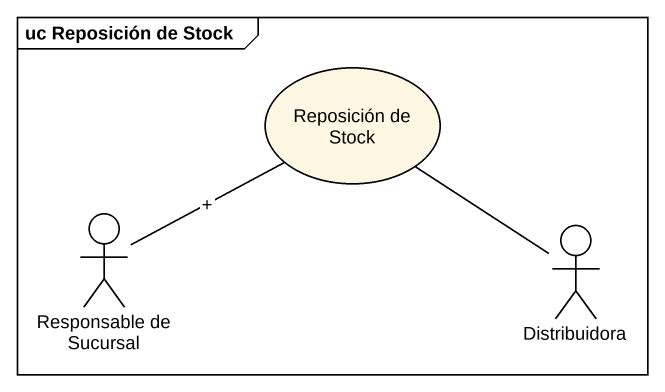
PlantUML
@startuml
mainframe uc Reposición de Stock
usecase "Reposición de Stock" as Reposición_de_Stock
actor "Responsable de Sucursal" as Responsable_de_Sucursal
actor Distribuidora
Responsable_de_Sucursal -up- Reposición_de_Stock : +
Distribuidora -up- Reposición_de_Stock
@enduml
